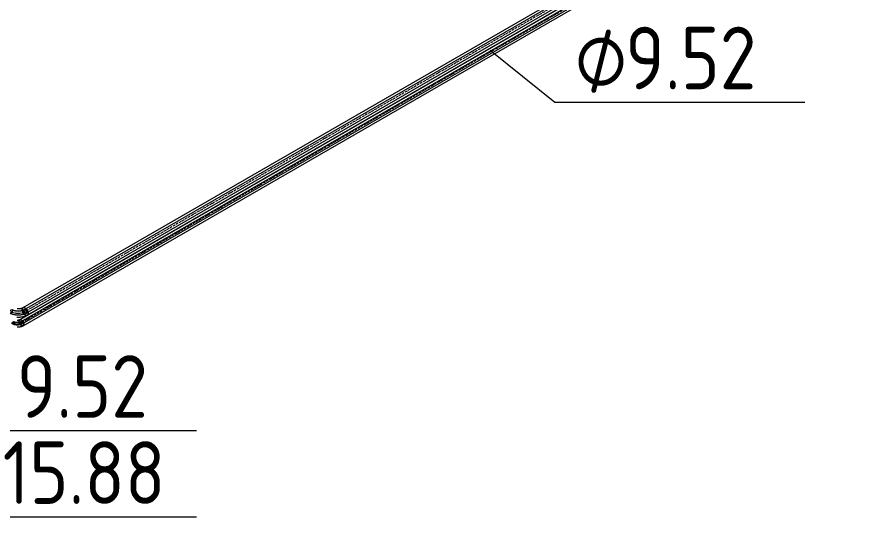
# Model space of a CAD drawing. Header units: millimetres. Extents: x -88595 to 880822, y -1054509 to -148035.
# Drawn here: x 390690 to 394131, y -320925 to -318928 of the extents above; entities that cross this region are included whole.
import ezdxf

# ---------------------------------------------------------------- set-up
doc = ezdxf.new("R2010")
doc.units = ezdxf.units.MM
doc.linetypes.add('$12$ADSK_Осевая', pattern=[14, 10, -2, 0, -2])
doc.linetypes.add('$13$ADSK_Осевая', pattern=[14, 10, -2, 0, -2])
for name, color, linetype, lineweight in [('Изоляция', 7, 'Continuous', 18), ('Марки', 7, 'Continuous', 20), ('Трубопровод', 7, 'Continuous', 18), ('Трубопроводы', 7, 'Continuous', 18)]:
    doc.layers.add(name, color=color, linetype=linetype, lineweight=lineweight)
doc.styles.add('$10$GOST Common', font='GOST_Common.ttf', dxfattribs={"width": 0.9, "height": 250})
doc.styles.add('$6$GOST Common_1', font='GOST_Common.ttf', dxfattribs={"width": 0.9, "height": 250})

# ---------------------------------------------------------------- blocks, each defined once
blk = doc.blocks.new('$0$ADSK_МедьПайка_Отвод-гнутая труба - Отвод _гнутая труба_-V73-В_ОВ3_3')
at = {"layer": 'Трубопроводы', "color": 190, "true_color": 0x8000ff}
for points in [[(28100.4, 7817.8, 0), (28100.6, 7818.9, 0), (28100.9, 7820, 0), (28101.4, 7821.1, 0), (28102.1, 7822.1, 0), (28102.9, 7823, 0), (28103.8, 7823.6, 0), (28104.7, 7824, 0), (28105.5, 7824.1, 0), (28106.2, 7823.8, 0), (28106.7, 7823.4, 0), (28107.1, 7822.6, 0), (28107.2, 7821.7, 0)], [(28107.2, 7821.7, 0), (28107.1, 7820.6, 0), (28106.7, 7819.5, 0), (28106.2, 7818.4, 0), (28105.5, 7817.3, 0), (28104.7, 7816.5, 0), (28103.8, 7815.8, 0), (28102.9, 7815.5, 0), (28102.1, 7815.4, 0), (28101.4, 7815.6, 0), (28100.9, 7816.1, 0), (28100.6, 7816.8, 0), (28100.4, 7817.8, 0)], [(28139.8, 7815.6, 0), (28139, 7815.1, 0), (28138.2, 7814.7, 0), (28137.3, 7814.3, 0), (28136.4, 7813.9, 0), (28135.5, 7813.5, 0), (28134.6, 7813.2, 0), (28133.6, 7812.9, 0), (28132.6, 7812.6, 0), (28131.7, 7812.3, 0), (28130.7, 7812.1, 0), (28129.7, 7811.9, 0), (28128.6, 7811.7, 0), (28127.6, 7811.5, 0), (28126.6, 7811.3, 0), (28125.5, 7811.2, 0), (28124.5, 7811.1, 0), (28123.4, 7811, 0), (28122.4, 7811, 0), (28121.3, 7810.9, 0), (28120.2, 7810.9, 0), (28119.2, 7811, 0), (28118.1, 7811, 0), (28117.1, 7811.1, 0), (28116, 7811.2, 0), (28115, 7811.3, 0), (28113.9, 7811.4, 0), (28112.9, 7811.6, 0), (28111.9, 7811.8, 0), (28110.9, 7812, 0), (28109.9, 7812.3, 0), (28108.9, 7812.5, 0), (28107.9, 7812.8, 0), (28107, 7813.1, 0), (28106, 7813.4, 0), (28105.1, 7813.8, 0), (28104.2, 7814.2, 0), (28103.3, 7814.6, 0), (28102.5, 7815, 0), (28101.6, 7815.5, 0), (28101.4, 7815.6, 0)], [(28135.1, 7823.8, 0), (28134.5, 7823.5, 0), (28134, 7823.3, 0), (28133.4, 7823, 0), (28132.7, 7822.7, 0), (28132.1, 7822.4, 0), (28131.4, 7822.2, 0), (28130.7, 7822, 0), (28130, 7821.7, 0), (28129.3, 7821.5, 0), (28128.5, 7821.3, 0), (28127.7, 7821.2, 0), (28126.9, 7821, 0), (28126.1, 7820.9, 0), (28125.3, 7820.8, 0), (28124.5, 7820.7, 0), (28123.7, 7820.6, 0), (28122.9, 7820.5, 0), (28122, 7820.5, 0), (28121.2, 7820.5, 0), (28120.3, 7820.5, 0), (28119.5, 7820.5, 0), (28118.6, 7820.5, 0), (28117.8, 7820.6, 0), (28117, 7820.6, 0), (28116.2, 7820.7, 0), (28115.4, 7820.9, 0), (28114.5, 7821, 0), (28113.8, 7821.1, 0), (28113, 7821.3, 0), (28112.2, 7821.5, 0), (28111.5, 7821.7, 0), (28110.8, 7821.9, 0), (28110.1, 7822.1, 0), (28109.4, 7822.4, 0), (28108.7, 7822.6, 0), (28108.1, 7822.9, 0), (28107.5, 7823.2, 0), (28106.9, 7823.5, 0), (28106.3, 7823.8, 0), (28106.2, 7823.8, 0)], [(28134.1, 7821.7, 0), (28134.2, 7822.6, 0), (28134.6, 7823.4, 0), (28135.1, 7823.8, 0), (28135.8, 7824.1, 0), (28136.6, 7824, 0), (28137.5, 7823.6, 0), (28138.3, 7823, 0), (28139.1, 7822.1, 0), (28139.8, 7821.1, 0), (28140.4, 7820, 0), (28140.7, 7818.9, 0), (28140.8, 7817.8, 0)], [(28140.8, 7817.8, 0), (28140.7, 7816.8, 0), (28140.4, 7816.1, 0), (28139.8, 7815.6, 0), (28139.1, 7815.4, 0), (28138.3, 7815.5, 0), (28137.5, 7815.8, 0), (28136.6, 7816.5, 0), (28135.8, 7817.3, 0), (28135.1, 7818.4, 0), (28134.6, 7819.5, 0), (28134.2, 7820.6, 0), (28134.1, 7821.7, 0)]]:
    blk.add_polyline3d(points, dxfattribs=at)
blk = doc.blocks.new('$0$ADSK_МедьПайка_Отвод-гнутая труба - Отвод _гнутая труба_-V74-В_ОВ3_3')
at = {"layer": 'Трубопроводы', "color": 134, "true_color": 0x00a6a6}
for points in [[(28090.5, 7861.8, 0), (28090.7, 7863.5, 0), (28091.2, 7865.4, 0), (28092.1, 7867.3, 0), (28093.3, 7869, 0), (28094.6, 7870.4, 0), (28096.1, 7871.5, 0), (28097.6, 7872.1, 0), (28098.9, 7872.2, 0), (28100.1, 7871.9, 0), (28101, 7871, 0), (28101.5, 7869.8, 0), (28101.7, 7868.2, 0)], [(28101.7, 7868.2, 0), (28101.5, 7866.5, 0), (28101, 7864.6, 0), (28100.1, 7862.7, 0), (28098.9, 7861, 0), (28097.6, 7859.6, 0), (28096.1, 7858.5, 0), (28094.6, 7857.9, 0), (28093.3, 7857.8, 0), (28092.1, 7858.1, 0), (28091.2, 7859, 0), (28090.7, 7860.2, 0), (28090.5, 7861.8, 0)], [(28156.2, 7858.1, 0), (28154.8, 7857.4, 0), (28153.4, 7856.6, 0), (28152, 7855.9, 0), (28150.5, 7855.3, 0), (28148.9, 7854.7, 0), (28147.4, 7854.1, 0), (28145.8, 7853.6, 0), (28144.2, 7853.1, 0), (28142.6, 7852.6, 0), (28140.9, 7852.2, 0), (28139.2, 7851.9, 0), (28137.5, 7851.5, 0), (28135.8, 7851.2, 0), (28134.1, 7851, 0), (28132.3, 7850.8, 0), (28130.6, 7850.6, 0), (28128.8, 7850.5, 0), (28127.1, 7850.4, 0), (28125.3, 7850.4, 0), (28123.5, 7850.3, 0), (28121.8, 7850.4, 0), (28120, 7850.5, 0), (28118.2, 7850.6, 0), (28116.5, 7850.7, 0), (28114.7, 7850.9, 0), (28113, 7851.2, 0), (28111.3, 7851.5, 0), (28109.6, 7851.8, 0), (28107.9, 7852.1, 0), (28106.2, 7852.5, 0), (28104.6, 7853, 0), (28103, 7853.5, 0), (28101.4, 7854, 0), (28099.8, 7854.5, 0), (28098.3, 7855.1, 0), (28096.8, 7855.8, 0), (28095.3, 7856.4, 0), (28093.9, 7857.2, 0), (28092.5, 7857.9, 0), (28092.1, 7858.1, 0)], [(28148.3, 7871.9, 0), (28147.4, 7871.4, 0), (28146.4, 7870.9, 0), (28145.4, 7870.4, 0), (28144.4, 7870, 0), (28143.3, 7869.5, 0), (28142.1, 7869.1, 0), (28141, 7868.7, 0), (28139.8, 7868.4, 0), (28138.5, 7868, 0), (28137.3, 7867.7, 0), (28136, 7867.4, 0), (28134.7, 7867.2, 0), (28133.4, 7866.9, 0), (28132, 7866.7, 0), (28130.6, 7866.6, 0), (28129.3, 7866.4, 0), (28127.9, 7866.3, 0), (28126.5, 7866.3, 0), (28125.1, 7866.2, 0), (28123.7, 7866.2, 0), (28122.3, 7866.3, 0), (28120.9, 7866.3, 0), (28119.5, 7866.4, 0), (28118.1, 7866.5, 0), (28116.7, 7866.7, 0), (28115.4, 7866.9, 0), (28114, 7867.1, 0), (28112.7, 7867.3, 0), (28111.4, 7867.6, 0), (28110.1, 7867.9, 0), (28108.9, 7868.3, 0), (28107.7, 7868.6, 0), (28106.5, 7869, 0), (28105.4, 7869.4, 0), (28104.3, 7869.8, 0), (28103.2, 7870.3, 0), (28102.2, 7870.8, 0), (28101.2, 7871.2, 0), (28100.3, 7871.7, 0), (28100.1, 7871.9, 0)], [(28146.6, 7868.2, 0), (28146.8, 7869.8, 0), (28147.4, 7871, 0), (28148.3, 7871.9, 0), (28149.4, 7872.2, 0), (28150.8, 7872.1, 0), (28152.2, 7871.5, 0), (28153.7, 7870.4, 0), (28155.1, 7869, 0), (28156.2, 7867.3, 0), (28157.1, 7865.4, 0), (28157.7, 7863.5, 0), (28157.9, 7861.8, 0)], [(28157.9, 7861.8, 0), (28157.7, 7860.2, 0), (28157.1, 7859, 0), (28156.2, 7858.1, 0), (28155.1, 7857.8, 0), (28153.7, 7857.9, 0), (28152.2, 7858.5, 0), (28150.8, 7859.6, 0), (28149.4, 7861, 0), (28148.3, 7862.7, 0), (28147.4, 7864.6, 0), (28146.8, 7866.5, 0), (28146.6, 7868.2, 0)]]:
    blk.add_polyline3d(points, dxfattribs=at)
blk = doc.blocks.new('$0$ADSK_M_Трубы - Диаметр_10-3265709-В_ОВ3_3')
at = {"layer": 'Марки'}
blk.add_line((-19808.8, 11394.8), (-18808.8, 11394.8), dxfattribs=at)

msp = doc.modelspace()

# ---------------------------------------------------------------- linework, layer by layer
at = {"layer": 'Изоляция', "color": 190, "true_color": 0x8000ff}
for p, q in [((394117.1, -318165.1), (390700, -320137.9)), ((390713.8, -320161.8), (394130.8, -318188.9))]:
    msp.add_line(p, q, dxfattribs=at)
at = {"layer": 'Изоляция', "color": 134, "true_color": 0x00a6a6}
for p, q in [((394022.9, -318179), (390713.2, -320089.9)), ((390730.2, -320119.2), (394039.9, -318208.4))]:
    msp.add_line(p, q, dxfattribs=at)
for points in [[(390713.2, -320089.9, 0), (390712.6, -320090.2, 0), (390711.9, -320090.6, 0), (390711.2, -320091, 0), (390710.4, -320091.3, 0), (390709.5, -320091.6, 0), (390708.6, -320092, 0), (390707.7, -320092.3, 0), (390706.7, -320092.6, 0), (390705.7, -320092.8, 0), (390704.7, -320093.1, 0), (390703.6, -320093.3, 0), (390702.5, -320093.5, 0), (390701.4, -320093.7, 0), (390700.3, -320093.9, 0), (390699.1, -320094, 0), (390698, -320094.2, 0), (390696.8, -320094.2, 0), (390695.6, -320094.3, 0), (390694.4, -320094.3, 0), (390693.2, -320094.3, 0), (390692, -320094.3, 0), (390690.8, -320094.3, 0), (390689.6, -320094.2, 0)], [(390721.7, -320090.7, 0), (390718.6, -320089.4, 0), (390715.7, -320089.1, 0), (390713.2, -320089.9, 0), (390711.3, -320091.7, 0), (390710.1, -320094.3, 0), (390709.7, -320097.6, 0)], [(390709.7, -320097.6, 0), (390710, -320094.7, 0), (390710.9, -320092.3, 0), (390712.3, -320090.5, 0), (390714.2, -320089.4, 0), (390716.5, -320089.1, 0), (390719, -320089.5, 0), (390721.7, -320090.7, 0)], [(390733.7, -320111.5, 0), (390733.3, -320107.7, 0), (390732.1, -320103.6, 0), (390730.2, -320099.7, 0), (390727.7, -320096, 0), (390724.8, -320093, 0), (390721.7, -320090.7, 0)], [(390721.7, -320090.7, 0), (390724.4, -320092.6, 0), (390726.9, -320095.1, 0), (390729.2, -320098.1, 0), (390731.1, -320101.3, 0), (390732.5, -320104.8, 0), (390733.4, -320108.2, 0), (390733.7, -320111.5, 0)], [(390730.2, -320119.2, 0), (390728.5, -320120.1, 0), (390726.8, -320121, 0), (390725.1, -320121.8, 0), (390723.4, -320122.6, 0), (390721.6, -320123.3, 0), (390719.8, -320123.9, 0), (390718, -320124.5, 0), (390716.2, -320125.1, 0), (390714.3, -320125.6, 0), (390712.4, -320126.1, 0), (390710.5, -320126.5, 0), (390708.6, -320126.9, 0), (390706.7, -320127.2, 0), (390704.7, -320127.5, 0), (390702.8, -320127.7, 0), (390700.8, -320127.9, 0), (390698.8, -320128.1, 0), (390696.9, -320128.2, 0), (390694.9, -320128.2, 0), (390692.9, -320128.2, 0), (390690.9, -320128.2, 0), (390689, -320128.1, 0)], [(390709.7, -320097.6, 0), (390710.1, -320101.5, 0), (390711.3, -320105.5, 0), (390713.2, -320109.5, 0), (390715.7, -320113.1, 0), (390718.6, -320116.1, 0), (390721.7, -320118.4, 0)], [(390721.7, -320118.4, 0), (390719, -320116.5, 0), (390716.5, -320114, 0), (390714.2, -320111.1, 0), (390712.3, -320107.8, 0), (390710.9, -320104.3, 0), (390710, -320100.9, 0), (390709.7, -320097.6, 0)], [(390721.7, -320118.4, 0), (390724.8, -320119.7, 0), (390727.7, -320120, 0), (390730.2, -320119.2, 0), (390732.1, -320117.5, 0), (390733.3, -320114.8, 0), (390733.7, -320111.5, 0)], [(390733.7, -320111.5, 0), (390733.4, -320114.4, 0), (390732.5, -320116.8, 0), (390731.1, -320118.6, 0), (390729.2, -320119.7, 0), (390726.9, -320120, 0), (390724.4, -320119.6, 0), (390721.7, -320118.4, 0)]]:
    msp.add_polyline3d(points, dxfattribs=at)
at = {"layer": 'Изоляция', "color": 190, "true_color": 0x8000ff}
for points in [[(390700, -320137.9, 0), (390699.8, -320138.1, 0), (390699.5, -320138.2, 0), (390699.1, -320138.4, 0), (390698.7, -320138.6, 0), (390698.3, -320138.7, 0), (390697.9, -320138.9, 0), (390697.4, -320139, 0), (390696.9, -320139.2, 0), (390696.4, -320139.3, 0), (390695.9, -320139.5, 0), (390695.4, -320139.6, 0), (390694.8, -320139.7, 0), (390694.2, -320139.8, 0), (390693.6, -320139.9, 0), (390693, -320139.9, 0), (390692.4, -320140, 0), (390691.8, -320140, 0), (390691.1, -320140.1, 0), (390690.5, -320140.1, 0), (390689.9, -320140.1, 0)], [(390706.9, -320138.6, 0), (390704.4, -320137.5, 0), (390702.1, -320137.3, 0), (390700, -320137.9, 0), (390698.5, -320139.4, 0), (390697.5, -320141.5, 0), (390697.2, -320144.2, 0)], [(390697.2, -320144.2, 0), (390697.4, -320141.9, 0), (390698.2, -320139.9, 0), (390699.3, -320138.4, 0), (390700.9, -320137.5, 0), (390702.7, -320137.3, 0), (390704.8, -320137.6, 0), (390706.9, -320138.6, 0)], [(390697.2, -320144.2, 0), (390697.5, -320147.3, 0), (390698.5, -320150.6, 0), (390700, -320153.8, 0), (390702.1, -320156.8, 0), (390704.4, -320159.2, 0), (390706.9, -320161.1, 0)], [(390706.9, -320161.1, 0), (390704.8, -320159.5, 0), (390702.7, -320157.5, 0), (390700.9, -320155.1, 0), (390699.3, -320152.4, 0), (390698.2, -320149.6, 0), (390697.4, -320146.9, 0), (390697.2, -320144.2, 0)], [(390716.7, -320155.5, 0), (390716.3, -320152.4, 0), (390715.4, -320149.1, 0), (390713.8, -320145.9, 0), (390711.8, -320142.9, 0), (390709.4, -320140.4, 0), (390706.9, -320138.6, 0)], [(390706.9, -320138.6, 0), (390709.1, -320140.1, 0), (390711.2, -320142.2, 0), (390713, -320144.6, 0), (390714.5, -320147.2, 0), (390715.7, -320150, 0), (390716.4, -320152.8, 0), (390716.7, -320155.5, 0)], [(390706.9, -320161.1, 0), (390709.4, -320162.1, 0), (390711.8, -320162.4, 0), (390713.8, -320161.8, 0), (390715.4, -320160.3, 0), (390716.3, -320158.2, 0), (390716.7, -320155.5, 0)], [(390716.7, -320155.5, 0), (390716.4, -320157.8, 0), (390715.7, -320159.8, 0), (390714.5, -320161.2, 0), (390713, -320162.1, 0), (390711.1, -320162.4, 0), (390709.1, -320162, 0), (390706.9, -320161.1, 0)], [(390713.8, -320161.8, 0), (390712.7, -320162.4, 0), (390711.6, -320162.9, 0), (390710.5, -320163.5, 0), (390709.3, -320164, 0), (390708.2, -320164.4, 0), (390707, -320164.9, 0), (390705.8, -320165.2, 0), (390704.6, -320165.6, 0), (390703.4, -320165.9, 0), (390702.2, -320166.2, 0), (390701, -320166.5, 0), (390699.7, -320166.8, 0), (390698.5, -320167, 0), (390697.2, -320167.2, 0), (390696, -320167.3, 0), (390694.7, -320167.4, 0), (390693.4, -320167.5, 0), (390692.2, -320167.6, 0), (390690.9, -320167.6, 0), (390689.6, -320167.6, 0)]]:
    msp.add_polyline3d(points, dxfattribs=at)
at = {"layer": 'Марки'}
msp.add_line((392580.5, -319060), (392839.8, -319267.5), dxfattribs=at)
at = {"layer": 'Трубопровод', "color": 190, "true_color": 0x8000ff}
for p, q in [((394121.6, -318172.9), (390704.5, -320145.7)), ((390709.3, -320154), (394126.3, -318181.1))]:
    msp.add_line(p, q, dxfattribs=at)
at = {"layer": 'Трубопровод', "color": 190, "linetype": '$12$ADSK_Осевая', "true_color": 0x8000ff}
msp.add_line((394124, -318177), (390706.9, -320149.8), dxfattribs=at)
msp.add_line((394124, -318177), (390706.9, -320149.8), dxfattribs=at)
at = {"layer": 'Трубопровод', "color": 134, "true_color": 0x00a6a6}
for p, q in [((394027.4, -318186.8), (390717.7, -320097.7)), ((390725.7, -320111.4), (394035.4, -318200.6))]:
    msp.add_line(p, q, dxfattribs=at)
at = {"layer": 'Трубопровод', "color": 134, "linetype": '$12$ADSK_Осевая', "true_color": 0x00a6a6}
msp.add_line((394031.4, -318193.7), (390721.7, -320104.6), dxfattribs=at)
msp.add_line((394031.4, -318193.7), (390721.7, -320104.6), dxfattribs=at)
at = {"layer": 'Трубопровод', "color": 134, "true_color": 0x00a6a6}
for points in [[(390721.7, -320098.1, 0), (390720.3, -320097.5, 0), (390718.9, -320097.3, 0), (390717.7, -320097.7, 0), (390716.8, -320098.5, 0), (390716.3, -320099.8, 0), (390716.1, -320101.3, 0)], [(390716.1, -320101.3, 0), (390716.3, -320103.1, 0), (390716.8, -320105, 0), (390717.7, -320106.9, 0), (390718.9, -320108.6, 0), (390720.3, -320110, 0), (390721.7, -320111, 0)], [(390727.3, -320107.8, 0), (390727.1, -320106, 0), (390726.6, -320104.1, 0), (390725.7, -320102.3, 0), (390724.5, -320100.6, 0), (390723.2, -320099.1, 0), (390721.7, -320098.1, 0)], [(390721.7, -320111, 0), (390723.2, -320111.7, 0), (390724.5, -320111.8, 0), (390725.7, -320111.4, 0), (390726.6, -320110.6, 0), (390727.1, -320109.4, 0), (390727.3, -320107.8, 0)]]:
    msp.add_polyline3d(points, dxfattribs=at)
at = {"layer": 'Трубопровод', "color": 190, "true_color": 0x8000ff}
for points in [[(390706.9, -320145.9, 0), (390706.1, -320145.6, 0), (390705.2, -320145.5, 0), (390704.5, -320145.7, 0), (390704, -320146.2, 0), (390703.7, -320147, 0), (390703.6, -320147.9, 0)], [(390703.6, -320147.9, 0), (390703.7, -320149, 0), (390704, -320150.1, 0), (390704.5, -320151.2, 0), (390705.2, -320152.2, 0), (390706.1, -320153.1, 0), (390706.9, -320153.7, 0)], [(390710.3, -320151.8, 0), (390710.2, -320150.7, 0), (390709.8, -320149.6, 0), (390709.3, -320148.5, 0), (390708.6, -320147.4, 0), (390707.8, -320146.6, 0), (390706.9, -320145.9, 0)], [(390706.9, -320153.7, 0), (390707.8, -320154.1, 0), (390708.6, -320154.2, 0), (390709.3, -320154, 0), (390709.8, -320153.5, 0), (390710.2, -320152.7, 0), (390710.3, -320151.8, 0)]]:
    msp.add_polyline3d(points, dxfattribs=at)
at = {"layer": 'Трубопроводы', "color": 134, "linetype": '$13$ADSK_Осевая', "true_color": 0x00a6a6}
msp.add_ellipse((390693.6, -320088.4), major_axis=(39.7, 0), ratio=0.57735, start_param=3.926991, end_param=5.497787, dxfattribs=at)
at = {"layer": 'Трубопроводы', "color": 190, "linetype": '$13$ADSK_Осевая', "true_color": 0x8000ff}
msp.add_ellipse((390690.1, -320140.1), major_axis=(23.8, 0), ratio=0.57735, start_param=3.926991, end_param=5.497787, dxfattribs=at)

# ---------------------------------------------------------------- block references
at = {"layer": 'Марки'}
for p in [(412648.6, -330662.3), (410215.7, -331975.6), (410215.7, -332320.1)]:
    msp.add_blockref('$0$ADSK_M_Трубы - Диаметр_10-3265709-В_ОВ3_3', p, dxfattribs=at)
at = {"layer": 'Трубопроводы', "color": 134, "true_color": 0x00a6a6}
msp.add_blockref('$0$ADSK_МедьПайка_Отвод-гнутая труба - Отвод _гнутая труба_-V74-В_ОВ3_3', (362569.5, -327969.6), dxfattribs=at)
at = {"layer": 'Трубопроводы', "color": 190, "true_color": 0x8000ff}
msp.add_blockref('$0$ADSK_МедьПайка_Отвод-гнутая труба - Отвод _гнутая труба_-V73-В_ОВ3_3', (362569.5, -327969.6), dxfattribs=at)

# ---------------------------------------------------------------- texts
at = {"layer": 'Марки', "lineweight": 9, "char_height": 250, "attachment_point": 1}
for s, insert, width, style in [('\\fGOST Common|b0|i0|c254|p34|;\\W.9;⌀', (392919.1, -318965.9), 245.316, '$6$GOST Common_1'), ('9.52', (393121.5, -318965.9), 663.797, '$10$GOST Common'), ('9.52', (390688.5, -320279.3), 663.797, '$10$GOST Common'), ('15.88', (390631.8, -320623.8), 800.886, '$10$GOST Common')]:
    msp.add_mtext(s, dxfattribs=dict(at, insert=insert, width=width, style=style))

doc.saveas('drawing.dxf')
